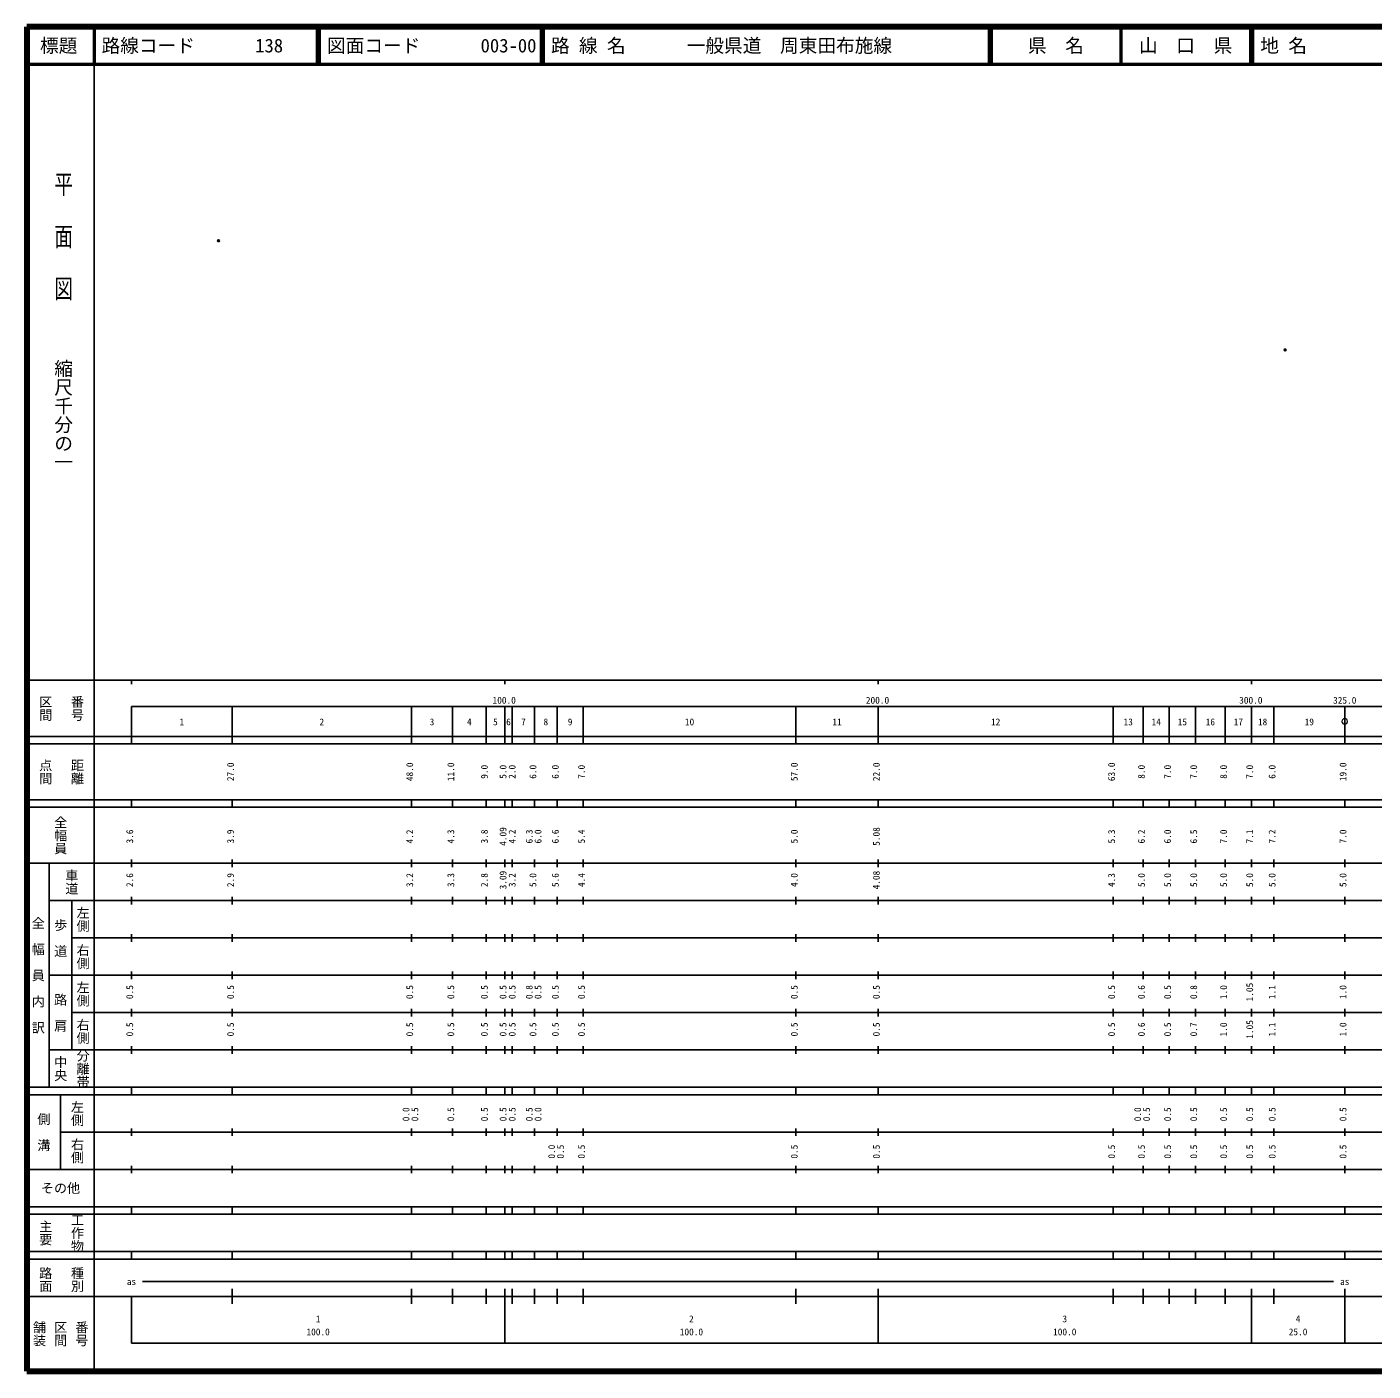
# Model space of a CAD drawing. Units: millimetres on the paper. Extents: x 40 to 680, y 20 to 380.
# Drawn here: x 40 to 400.6, y 20 to 380 of the extents above; entities that cross this region are included whole.
import ezdxf
from ezdxf.enums import TextEntityAlignment as Align

# ---------------------------------------------------------------- set-up
doc = ezdxf.new("R2010")
doc.units = ezdxf.units.MM
doc.header["$PDMODE"] = 32
doc.header["$PDSIZE"] = 0.5
doc.layers.add('M-OTRS', color=6, linetype='Continuous')
doc.layers.add('M-TTL-TXT', color=7, linetype='Continuous')
for name, color, linetype, lineweight in [('M-TTL', 2, 'Continuous', 140), ('M-TTL-BAND', 7, 'Continuous', 25), ('M-TTL-LINE', 7, 'Continuous', 50)]:
    doc.layers.add(name, color=color, linetype=linetype, lineweight=lineweight)
doc.styles.add('@ＭＳ ゴシック', font='')
doc.styles.add('ＭＳ ゴシック', font='')
doc.styles.get('@ＭＳ ゴシック').set_extended_font_data('@MS Gothic')
doc.styles.get('ＭＳ ゴシック').set_extended_font_data('MS Gothic')

msp = doc.modelspace()

# ---------------------------------------------------------------- linework, layer by layer
at = {"layer": 'M-OTRS'}
for p in [(91.342, 322.746), (377.032, 293.485)]:
    msp.add_point(p, dxfattribs=at)
at = {"layer": 'M-TTL'}
for p, q in [((40, 380), (40, 20)), ((680, 380), (40, 380)), ((40, 20), (680, 20))]:
    msp.add_line(p, q, dxfattribs=at)
at = {"layer": 'M-TTL-BAND'}
for p, q in [((58, 370), (58, 20)), ((40, 205), (579, 205)), ((68, 205), (68, 204)), ((168, 205), (168, 204)), ((268, 205), (268, 204)), ((368, 205), (368, 204)), ((68, 198), (579, 198)), ((68, 198), (68, 188)), ((95, 188), (95, 198)), ((143, 188), (143, 198)), ((154, 188), (154, 198)), ((163, 188), (163, 198)), ((168, 188), (168, 198)), ((170, 188), (170, 198)), ((176, 188), (176, 198)), ((182, 188), (182, 198)), ((189, 188), (189, 198)), ((246, 188), (246, 198)), ((268, 188), (268, 198)), ((331, 188), (331, 198)), ((339, 188), (339, 198)), ((346, 188), (346, 198)), ((353, 188), (353, 198)), ((361, 188), (361, 198)), ((368, 188), (368, 198)), ((374, 188), (374, 198)), ((393, 188), (393, 198)), ((40, 190), (579, 190)), ((40, 188), (579, 188)), ((40, 173), (579, 173)), ((40, 171), (579, 171)), ((68, 171), (68, 173)), ((95, 171), (95, 173)), ((143, 171), (143, 173)), ((154, 171), (154, 173)), ((163, 171), (163, 173)), ((168, 171), (168, 173)), ((170, 171), (170, 173)), ((176, 171), (176, 173)), ((182, 171), (182, 173)), ((189, 171), (189, 173)), ((246, 171), (246, 173)), ((268, 171), (268, 173)), ((331, 171), (331, 173)), ((339, 171), (339, 173)), ((346, 171), (346, 173)), ((353, 171), (353, 173)), ((361, 171), (361, 173)), ((368, 171), (368, 173)), ((374, 171), (374, 173)), ((393, 171), (393, 173)), ((40, 156), (579, 156)), ((46, 96), (46, 156)), ((68, 155), (68, 157)), ((95, 155), (95, 157)), ((143, 155), (143, 157)), ((154, 155), (154, 157)), ((163, 155), (163, 157)), ((168, 155), (168, 157)), ((170, 155), (170, 157)), ((176, 155), (176, 157)), ((182, 155), (182, 157)), ((189, 155), (189, 157)), ((246, 155), (246, 157)), ((268, 155), (268, 157)), ((331, 155), (331, 157)), ((339, 155), (339, 157)), ((346, 155), (346, 157)), ((353, 155), (353, 157)), ((361, 155), (361, 157)), ((368, 155), (368, 157)), ((374, 155), (374, 157)), ((393, 155), (393, 157)), ((46, 146), (579, 146)), ((52, 146), (52, 106)), ((68, 145), (68, 147)), ((95, 145), (95, 147)), ((143, 145), (143, 147)), ((154, 145), (154, 147)), ((163, 145), (163, 147)), ((168, 145), (168, 147)), ((170, 145), (170, 147)), ((176, 145), (176, 147)), ((182, 145), (182, 147)), ((189, 145), (189, 147)), ((246, 145), (246, 147)), ((268, 145), (268, 147)), ((331, 145), (331, 147)), ((339, 145), (339, 147)), ((346, 145), (346, 147)), ((353, 145), (353, 147)), ((361, 145), (361, 147)), ((368, 145), (368, 147)), ((374, 145), (374, 147)), ((393, 145), (393, 147)), ((52, 136), (579, 136)), ((68, 135), (68, 137)), ((95, 135), (95, 137)), ((143, 135), (143, 137)), ((154, 135), (154, 137)), ((163, 135), (163, 137)), ((168, 135), (168, 137)), ((170, 135), (170, 137)), ((176, 135), (176, 137)), ((182, 135), (182, 137)), ((189, 135), (189, 137)), ((246, 135), (246, 137)), ((268, 135), (268, 137)), ((331, 135), (331, 137)), ((339, 135), (339, 137)), ((346, 135), (346, 137)), ((353, 135), (353, 137)), ((361, 135), (361, 137)), ((368, 135), (368, 137)), ((374, 135), (374, 137)), ((393, 135), (393, 137)), ((68, 125), (68, 127)), ((95, 125), (95, 127)), ((143, 125), (143, 127)), ((154, 125), (154, 127)), ((163, 125), (163, 127)), ((168, 125), (168, 127)), ((170, 125), (170, 127)), ((176, 125), (176, 127)), ((182, 125), (182, 127)), ((189, 125), (189, 127)), ((246, 125), (246, 127)), ((268, 125), (268, 127)), ((331, 125), (331, 127)), ((339, 125), (339, 127)), ((346, 125), (346, 127)), ((353, 125), (353, 127)), ((361, 125), (361, 127)), ((368, 125), (368, 127)), ((374, 125), (374, 127)), ((393, 125), (393, 127)), ((46, 126), (579, 126)), ((52, 116), (579, 116)), ((68, 115), (68, 117)), ((95, 115), (95, 117)), ((143, 115), (143, 117)), ((154, 115), (154, 117)), ((163, 115), (163, 117)), ((168, 115), (168, 117)), ((170, 115), (170, 117)), ((176, 115), (176, 117)), ((182, 115), (182, 117)), ((189, 115), (189, 117)), ((246, 115), (246, 117)), ((268, 115), (268, 117)), ((331, 115), (331, 117)), ((339, 115), (339, 117)), ((346, 115), (346, 117)), ((353, 115), (353, 117)), ((361, 115), (361, 117)), ((368, 115), (368, 117)), ((374, 115), (374, 117)), ((393, 115), (393, 117)), ((46, 106), (579, 106)), ((68, 105), (68, 107)), ((95, 105), (95, 107)), ((143, 105), (143, 107)), ((154, 105), (154, 107)), ((163, 105), (163, 107)), ((168, 105), (168, 107)), ((170, 105), (170, 107)), ((176, 105), (176, 107)), ((182, 105), (182, 107)), ((189, 105), (189, 107)), ((246, 105), (246, 107)), ((268, 105), (268, 107)), ((331, 105), (331, 107)), ((339, 105), (339, 107)), ((346, 105), (346, 107)), ((353, 105), (353, 107)), ((361, 105), (361, 107)), ((368, 105), (368, 107)), ((374, 105), (374, 107)), ((393, 105), (393, 107)), ((40, 96), (579, 96)), ((40, 94), (579, 94)), ((49, 94), (49, 74)), ((68, 94), (68, 96)), ((95, 94), (95, 96)), ((143, 94), (143, 96)), ((154, 94), (154, 96)), ((163, 94), (163, 96)), ((168, 94), (168, 96)), ((170, 94), (170, 96)), ((176, 94), (176, 96)), ((182, 94), (182, 96)), ((189, 94), (189, 96)), ((246, 94), (246, 96)), ((268, 94), (268, 96)), ((331, 94), (331, 96)), ((339, 94), (339, 96)), ((346, 94), (346, 96)), ((353, 94), (353, 96)), ((361, 94), (361, 96)), ((368, 94), (368, 96)), ((374, 94), (374, 96)), ((393, 94), (393, 96)), ((49, 84), (579, 84)), ((68, 83), (68, 85)), ((95, 83), (95, 85)), ((143, 83), (143, 85)), ((154, 83), (154, 85)), ((163, 83), (163, 85)), ((168, 83), (168, 85)), ((170, 83), (170, 85)), ((176, 83), (176, 85)), ((182, 83), (182, 85)), ((189, 83), (189, 85)), ((246, 83), (246, 85)), ((268, 83), (268, 85)), ((331, 83), (331, 85)), ((339, 83), (339, 85)), ((346, 83), (346, 85)), ((353, 83), (353, 85)), ((361, 83), (361, 85)), ((368, 83), (368, 85)), ((374, 83), (374, 85)), ((393, 83), (393, 85)), ((40, 74), (579, 74)), ((68, 73), (68, 75)), ((95, 73), (95, 75)), ((143, 73), (143, 75)), ((154, 73), (154, 75)), ((163, 73), (163, 75)), ((168, 73), (168, 75)), ((170, 73), (170, 75)), ((176, 73), (176, 75)), ((182, 73), (182, 75)), ((189, 73), (189, 75)), ((246, 73), (246, 75)), ((268, 73), (268, 75)), ((331, 73), (331, 75)), ((339, 73), (339, 75)), ((346, 73), (346, 75)), ((353, 73), (353, 75)), ((361, 73), (361, 75)), ((368, 73), (368, 75)), ((374, 73), (374, 75)), ((393, 73), (393, 75)), ((40, 64), (579, 64)), ((40, 62), (579, 62)), ((68, 62), (68, 64)), ((95, 62), (95, 64)), ((143, 62), (143, 64)), ((154, 62), (154, 64)), ((163, 62), (163, 64)), ((168, 62), (168, 64)), ((170, 62), (170, 64)), ((176, 62), (176, 64)), ((182, 62), (182, 64)), ((189, 62), (189, 64)), ((246, 62), (246, 64)), ((268, 62), (268, 64)), ((331, 62), (331, 64)), ((339, 62), (339, 64)), ((346, 62), (346, 64)), ((353, 62), (353, 64)), ((361, 62), (361, 64)), ((368, 62), (368, 64)), ((374, 62), (374, 64)), ((393, 62), (393, 64)), ((40, 52), (579, 52)), ((68, 50), (68, 52)), ((95, 50), (95, 52)), ((143, 50), (143, 52)), ((154, 50), (154, 52)), ((163, 50), (163, 52)), ((168, 50), (168, 52)), ((170, 50), (170, 52)), ((176, 50), (176, 52)), ((182, 50), (182, 52)), ((189, 50), (189, 52)), ((246, 50), (246, 52)), ((268, 50), (268, 52)), ((331, 50), (331, 52)), ((339, 50), (339, 52)), ((346, 50), (346, 52)), ((353, 50), (353, 52)), ((361, 50), (361, 52)), ((368, 50), (368, 52)), ((374, 50), (374, 52)), ((393, 50), (393, 52)), ((40, 50), (579, 50)), ((71, 44), (390, 44)), ((40, 40), (579, 40)), ((68, 40), (68, 27.5)), ((95, 38), (95, 42)), ((143, 38), (143, 42)), ((154, 38), (154, 42)), ((163, 38), (163, 42)), ((168, 27.5), (168, 42)), ((170, 38), (170, 42)), ((176, 38), (176, 42)), ((182, 38), (182, 42)), ((189, 38), (189, 42)), ((246, 38), (246, 42)), ((268, 27.5), (268, 42)), ((331, 38), (331, 42)), ((339, 38), (339, 42)), ((346, 38), (346, 42)), ((353, 38), (353, 42)), ((361, 38), (361, 42)), ((368, 27.5), (368, 42)), ((374, 38), (374, 42)), ((393, 27.5), (393, 42)), ((68, 27.5), (579, 27.5))]:
    msp.add_line(p, q, dxfattribs=at)
at = {"layer": 'M-TTL-BAND', "lineweight": 13}
msp.add_lwpolyline([(393.75, 194, 1), (392.25, 194, 1)], format="xyb", close=True, dxfattribs=at)
at = {"layer": 'M-TTL-LINE'}
for p, q in [((58, 380), (58, 370)), ((117.75, 380), (117.75, 370)), ((118.25, 380), (118.25, 370)), ((177.75, 380), (177.75, 370)), ((178.25, 380), (178.25, 370)), ((297.75, 380), (297.75, 370)), ((298.25, 380), (298.25, 370)), ((333, 380), (333, 370)), ((367.75, 380), (367.75, 370)), ((368.25, 380), (368.25, 370)), ((40, 370), (680, 370))]:
    msp.add_line(p, q, dxfattribs=at)

# ---------------------------------------------------------------- texts
at = {"layer": 'M-TTL-BAND', "style": '@ＭＳ ゴシック', "width": 1.4}
msp.add_text('平  面  図', height=3.666, rotation=270, dxfattribs=at).set_placement((49.777, 306.475), align=Align.MIDDLE_RIGHT)
at = {"layer": 'M-TTL-BAND', "style": '@ＭＳ ゴシック'}
msp.add_text('縮尺千分の一', height=3.666, rotation=270, dxfattribs=at).set_placement((49.777, 261.03), align=Align.MIDDLE_RIGHT)
for s, p in [('区間', (45, 197.5)), ('番号', (53.5, 197.5)), ('点間', (45, 180.5)), ('距離', (53.5, 180.5)), ('全幅員', (49, 163.5)), ('車道', (52, 151)), ('左側', (55, 141)), ('全\u3000幅\u3000員\u3000内\u3000訳', (43, 126)), ('歩\u3000道', (49, 136)), ('右側', (55, 131)), ('左側', (55, 121)), ('路\u3000肩', (49, 116)), ('右側', (55, 111)), ('分離帯', (55, 101)), ('中央', (49, 101)), ('左側', (53.5, 89)), ('側\u3000溝', (44.5, 84)), ('右側', (53.5, 79)), ('工作物', (53.5, 57)), ('主要', (45, 57)), ('路面', (45, 44.5)), ('種別', (53.5, 44.5)), ('舗装', (43.333, 30)), ('区間', (49, 30)), ('番号', (54.667, 30))]:
    msp.add_text(s, height=2.566, rotation=270, dxfattribs=at).set_placement(p, align=Align.MIDDLE_CENTER)
at = {"layer": 'M-TTL-BAND', "style": 'ＭＳ ゴシック'}
for s, p in [('100.0', (167.844, 198.195)), ('200.0', (267.844, 198.195)), ('300.0', (367.844, 198.195)), ('325.0', (393, 198.195)), ('1', (81.5, 192.405)), ('2', (119, 192.405)), ('3', (148.5, 192.405)), ('4', (158.5, 192.405)), ('5', (165.5, 192.405)), ('6', (169, 192.405)), ('7', (173, 192.405)), ('8', (179, 192.405)), ('9', (185.5, 192.405)), ('10', (217.5, 192.405)), ('11', (257, 192.405)), ('12', (299.5, 192.405)), ('13', (335, 192.405)), ('14', (342.5, 192.405)), ('15', (349.5, 192.405)), ('16', (357, 192.405)), ('17', (364.5, 192.405)), ('18', (371, 192.405)), ('19', (383.5, 192.405)), ('as', (68, 42.5)), ('as', (393, 42.5)), ('1', (118, 32.523)), ('2', (218, 32.523)), ('3', (318, 32.523)), ('4', (380.5, 32.523)), ('100.0', (118, 29.033)), ('100.0', (218, 29.033)), ('100.0', (318, 29.033)), ('25.0', (380.5, 29.033))]:
    msp.add_text(s, height=1.833, dxfattribs=at).set_placement(p, align=Align.BOTTOM_CENTER)
for s, p in [('27.0', (96, 180.5)), ('48.0', (144, 180.5)), ('11.0', (155, 180.5)), ('9.0', (164, 180.5)), ('5.0', (169, 180.5)), ('2.0', (171.428, 180.5)), ('6.0', (177, 180.5)), ('6.0', (183, 180.5)), ('7.0', (190, 180.5)), ('57.0', (247, 180.5)), ('22.0', (269, 180.5)), ('63.0', (332, 180.5)), ('8.0', (340, 180.5)), ('7.0', (347, 180.5)), ('7.0', (354, 180.5)), ('8.0', (362, 180.5)), ('7.0', (369, 180.5)), ('6.0', (375, 180.5)), ('19.0', (394, 180.5)), ('3.6', (69, 163.174)), ('3.9', (96, 163.174)), ('4.2', (144, 163.174)), ('4.3', (155, 163.174)), ('3.8', (164, 163.174)), ('4.09', (169, 163.174)), ('4.2', (171.428, 163.174)), ('6.3', (176, 163.174)), ('6.0', (178.37, 163.174)), ('6.6', (183, 163.174)), ('5.4', (190, 163.174)), ('5.0', (247, 163.174)), ('5.08', (269, 163.174)), ('5.3', (332, 163.174)), ('6.2', (340, 163.174)), ('6.0', (347, 163.174)), ('6.5', (354, 163.174)), ('7.0', (362, 163.174)), ('7.1', (369, 163.174)), ('7.2', (375, 163.174)), ('7.0', (394, 163.174)), ('2.6', (69, 151.5)), ('2.9', (96, 151.5)), ('3.2', (144, 151.5)), ('3.3', (155, 151.5)), ('2.8', (164, 151.5)), ('3.09', (169, 151.5)), ('3.2', (171.428, 151.5)), ('5.0', (177, 151.5)), ('5.6', (183, 151.5)), ('4.4', (190, 151.5)), ('4.0', (247, 151.5)), ('4.08', (269, 151.5)), ('4.3', (332, 151.5)), ('5.0', (340, 151.5)), ('5.0', (347, 151.5)), ('5.0', (354, 151.5)), ('5.0', (362, 151.5)), ('5.0', (369, 151.5)), ('5.0', (375, 151.5)), ('5.0', (394, 151.5)), ('0.5', (69, 121.5)), ('0.5', (96, 121.5)), ('0.5', (144, 121.5)), ('0.5', (155, 121.5)), ('0.5', (164, 121.5)), ('0.5', (169, 121.5)), ('0.5', (171.428, 121.5)), ('0.8', (176, 121.5)), ('0.5', (178.37, 121.5)), ('0.5', (183, 121.5)), ('0.5', (190, 121.5)), ('0.5', (247, 121.5)), ('0.5', (269, 121.5)), ('0.5', (332, 121.5)), ('0.6', (340, 121.5)), ('0.5', (347, 121.5)), ('0.8', (354, 121.5)), ('1.0', (362, 121.5)), ('1.05', (369, 121.5)), ('1.1', (375, 121.5)), ('1.0', (394, 121.5)), ('0.5', (69, 111.5)), ('0.5', (96, 111.5)), ('0.5', (144, 111.5)), ('0.5', (155, 111.5)), ('0.5', (164, 111.5)), ('0.5', (169, 111.5)), ('0.5', (171.428, 111.5)), ('0.5', (177, 111.5)), ('0.5', (183, 111.5)), ('0.5', (190, 111.5)), ('0.5', (247, 111.5)), ('0.5', (269, 111.5)), ('0.5', (332, 111.5)), ('0.6', (340, 111.5)), ('0.5', (347, 111.5)), ('0.7', (354, 111.5)), ('1.0', (362, 111.5)), ('1.05', (369, 111.5)), ('1.1', (375, 111.5)), ('1.0', (394, 111.5)), ('0.0', (143, 88.764)), ('0.5', (145.37, 88.764)), ('0.5', (155, 88.764)), ('0.5', (164, 88.764)), ('0.5', (169, 88.764)), ('0.5', (171.428, 88.764)), ('0.5', (176, 88.764)), ('0.0', (178.37, 88.764)), ('0.0', (339, 88.764)), ('0.5', (341.37, 88.764)), ('0.5', (347, 88.764)), ('0.5', (354, 88.764)), ('0.5', (362, 88.764)), ('0.5', (369, 88.764)), ('0.5', (375, 88.764)), ('0.5', (394, 88.764)), ('0.0', (182, 78.764)), ('0.5', (184.37, 78.764)), ('0.5', (190, 78.764)), ('0.5', (247, 78.764)), ('0.5', (269, 78.764)), ('0.5', (332, 78.764)), ('0.5', (340, 78.764)), ('0.5', (347, 78.764)), ('0.5', (354, 78.764)), ('0.5', (362, 78.764)), ('0.5', (369, 78.764)), ('0.5', (375, 78.764)), ('0.5', (394, 78.764))]:
    msp.add_text(s, height=1.833, rotation=90, dxfattribs=at).set_placement(p, align=Align.BOTTOM_CENTER)
msp.add_text('その他', height=2.566, dxfattribs=at).set_placement((49, 69), align=Align.MIDDLE_CENTER)
at = {"layer": 'M-TTL-TXT', "style": 'ＭＳ ゴシック'}
for s, p in [('標題', (48.5, 375)), ('県\u3000名', (315.625, 375)), ('山\u3000口\u3000県', (350.375, 375))]:
    msp.add_text(s, height=3.666, dxfattribs=at).set_placement(p, align=Align.MIDDLE_CENTER)
for s, p in [('路線コード', (60, 375)), ('138', (101.142, 375)), ('図面コード', (120.38, 375)), ('003-00', (161.521, 375)), ('路 線 名', (180.38, 375)), ('一般県道\u3000周東田布施線', (216.734, 375)), ('地 名', (370.38, 375))]:
    msp.add_text(s, height=3.666, dxfattribs=at).set_placement(p, align=Align.MIDDLE_LEFT)

doc.saveas('drawing.dxf')
